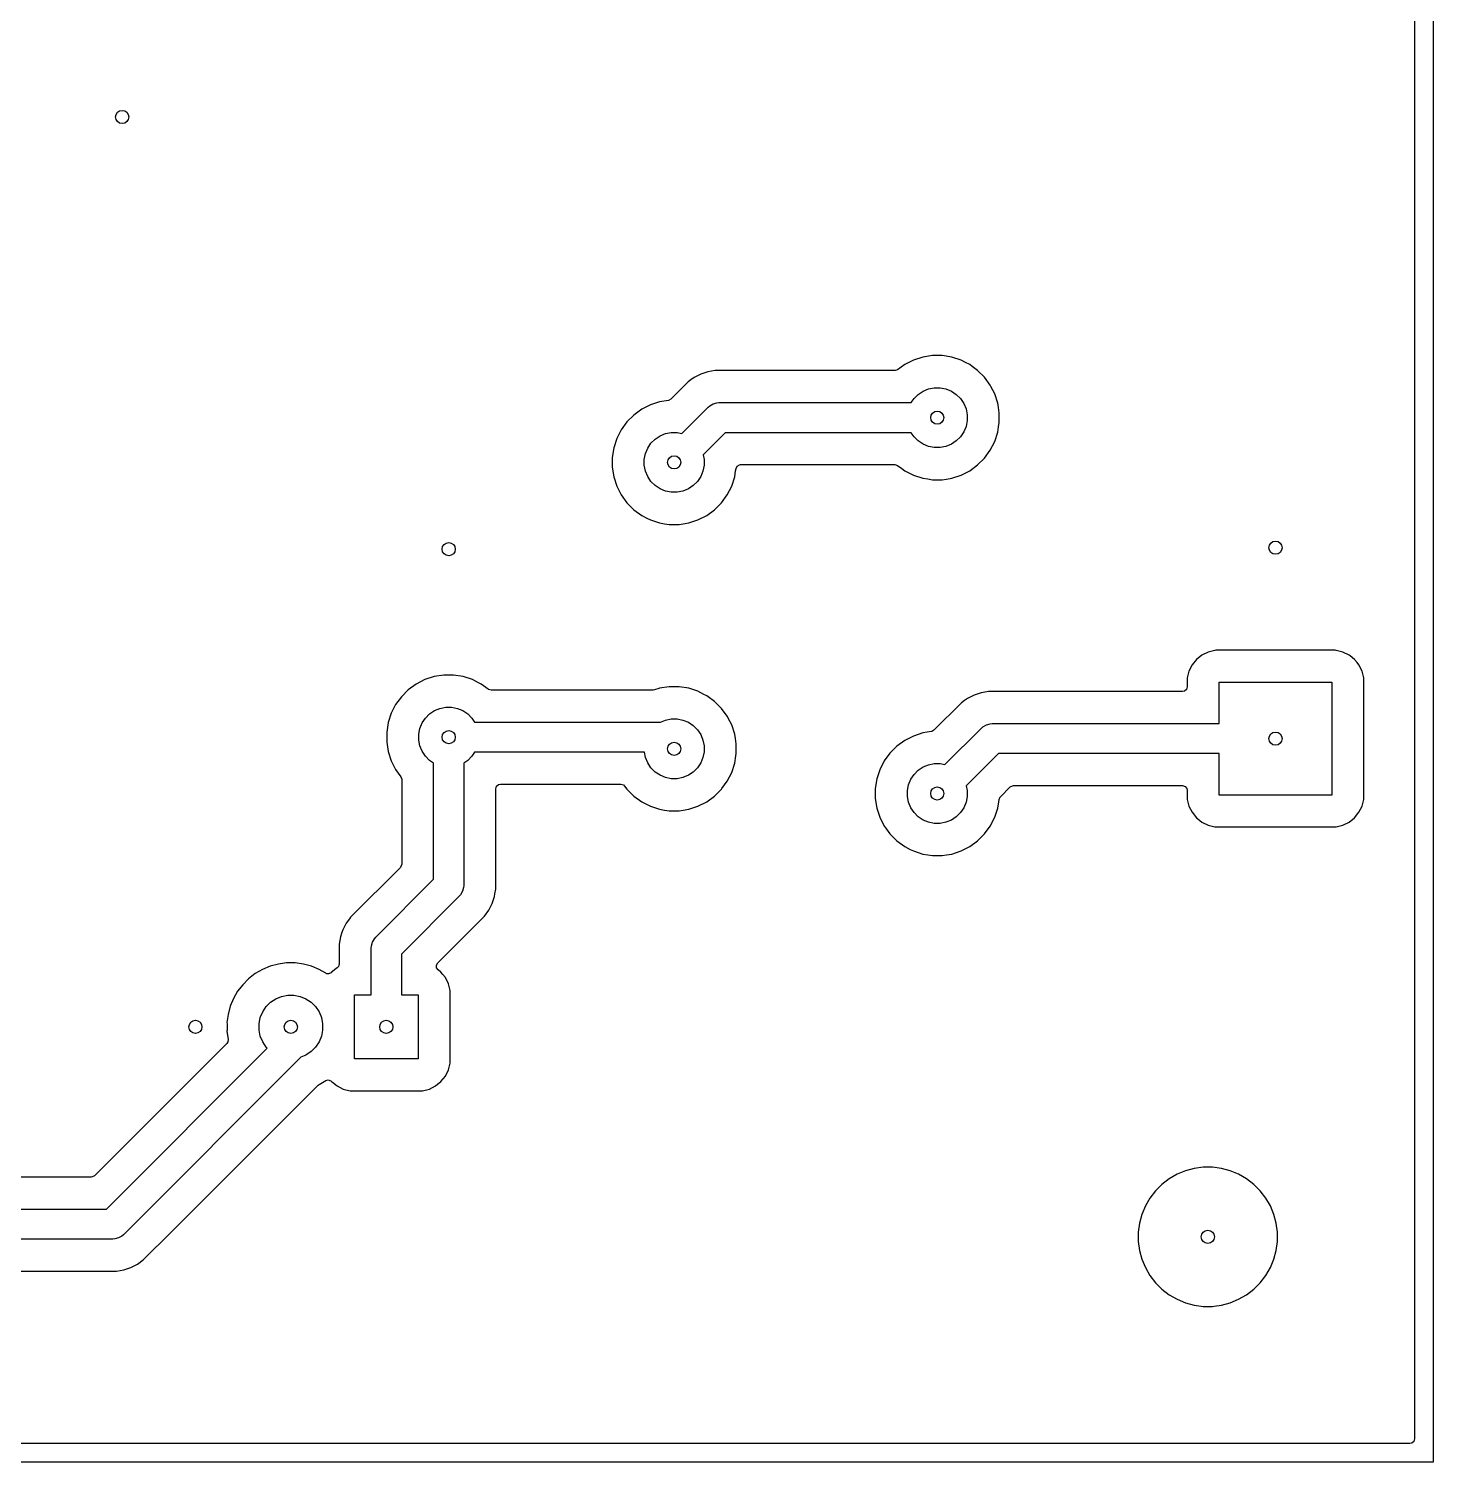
# Model space of a CAD drawing. Header units: millimetres. Extents: x 20 to 120, y -120 to -20.
# Drawn here: x 82.62 to 120, y -120 to -81.86 of the extents above; entities that cross this region are included whole.
import ezdxf

# ---------------------------------------------------------------- set-up
doc = ezdxf.new("R2010")
doc.units = ezdxf.units.MM
doc.layers.add('B.Cu', color=153, linetype='CONTINUOUS', true_color=0x4d7fc4)
doc.layers.add('Edge.Cuts', color=254, linetype='CONTINUOUS', true_color=0xd0d2cd)

msp = doc.modelspace()

# ---------------------------------------------------------------- linework, layer by layer
at = {"layer": 'B.Cu', "linetype": 'CONTINUOUS'}
for p, q in [((119.4995, -20.6245), (119.4995, -119.3755)), ((106.166423, -90.675422), (105.934945, -90.793368)), ((106.413506, -90.59514), (106.166423, -90.675422)), ((106.670098, -90.5545), (106.413506, -90.59514)), ((106.670103, -90.5545), (106.670098, -90.5545)), ((106.929897, -90.5545), (106.670103, -90.5545)), ((106.929902, -90.5545), (106.929897, -90.5545)), ((107.186493, -90.59514), (106.929902, -90.5545)), ((107.433576, -90.675422), (107.186493, -90.59514)), ((107.549672, -90.734577), (107.433576, -90.675422)), ((107.665051, -90.793366), (107.549672, -90.734577)), ((100.334594, -91.135476), (100.243741, -91.201485)), ((100.509969, -91.046117), (100.334594, -91.135476)), ((100.697173, -90.98529), (100.509969, -91.046117)), ((100.891578, -90.9545), (100.697173, -90.98529)), ((105.672877, -90.9545), (100.891578, -90.9545)), ((105.679956, -90.954298), (105.672877, -90.9545)), ((105.745762, -90.930818), (105.679956, -90.954298)), ((105.934945, -90.793368), (105.745762, -90.930818)), ((107.665053, -90.793367), (107.665051, -90.793366)), ((107.665054, -90.793368), (107.665053, -90.793367)), ((107.732367, -90.842274), (107.665054, -90.793368)), ((107.875229, -90.946069), (107.732367, -90.842274)), ((108.058931, -91.129771), (107.875229, -90.946069)), ((108.211634, -91.339949), (108.058931, -91.129771)), ((100.175351, -91.251174), (99.71276, -91.713765)), ((100.175352, -91.251174), (100.175351, -91.251174)), ((100.175354, -91.251172), (100.175352, -91.251174)), ((100.243741, -91.201485), (100.175354, -91.251172)), ((106.292485, -91.586592), (106.422883, -91.499463)), ((106.422883, -91.499463), (106.567772, -91.439448)), ((106.567772, -91.439448), (106.721586, -91.408852)), ((106.721586, -91.408852), (106.878414, -91.408852)), ((106.878414, -91.408852), (107.032228, -91.439448)), ((107.032228, -91.439448), (107.177117, -91.499463)), ((107.177117, -91.499463), (107.307515, -91.586592)), ((108.227883, -91.37184), (108.211634, -91.339949)), ((108.329577, -91.571423), (108.227883, -91.37184)), ((99.166423, -91.865422), (98.934945, -91.983368)), ((99.413506, -91.785139), (99.166423, -91.865422)), ((99.644477, -91.748557), (99.413506, -91.785139)), ((99.651437, -91.74725), (99.644477, -91.748557)), ((99.71276, -91.713765), (99.651437, -91.74725)), ((100.005235, -92.624078), (100.707157, -91.922157)), ((100.707157, -91.922157), (100.746495, -91.887659)), ((100.746495, -91.887659), (100.836926, -91.835448)), ((100.836926, -91.835448), (100.93779, -91.808422)), ((100.93779, -91.808422), (100.99, -91.805)), ((100.99, -91.805), (106.109753, -91.805)), ((106.109753, -91.805), (106.181592, -91.697485)), ((106.181592, -91.697485), (106.292485, -91.586592)), ((107.307515, -91.586592), (107.418408, -91.697485)), ((107.418408, -91.697485), (107.505537, -91.827883)), ((107.505537, -91.827883), (107.565552, -91.972772)), ((108.329577, -91.571425), (108.329577, -91.571423)), ((108.329579, -91.571428), (108.329577, -91.571425)), ((108.40986, -91.818507), (108.329579, -91.571428)), ((108.41729, -91.865421), (108.40986, -91.818507)), ((108.4505, -92.075097), (108.41729, -91.865421)), ((98.724768, -92.136071), (98.541071, -92.319768)), ((98.724774, -92.136066), (98.724768, -92.136071)), ((98.934945, -91.983368), (98.724774, -92.136066)), ((107.565552, -91.972772), (107.596148, -92.126586)), ((107.596148, -92.283414), (107.565552, -92.437228)), ((107.596148, -92.126586), (107.596148, -92.283414)), ((108.4505, -92.334902), (108.4505, -92.075097)), ((98.388368, -92.529945), (98.270422, -92.761423)), ((98.541066, -92.319774), (98.388368, -92.529945)), ((98.541071, -92.319768), (98.541066, -92.319774)), ((99.292485, -92.776592), (99.422883, -92.689463)), ((99.422883, -92.689463), (99.567772, -92.629448)), ((99.567772, -92.629448), (99.721586, -92.598852)), ((99.721586, -92.598852), (99.878414, -92.598852)), ((99.878414, -92.598852), (100.005235, -92.624078)), ((101.155686, -92.605), (100.570921, -93.189764)), ((106.109753, -92.605), (101.155686, -92.605)), ((106.181592, -92.712515), (106.109753, -92.605)), ((107.505537, -92.582117), (107.418408, -92.712515)), ((107.565552, -92.437228), (107.505537, -92.582117)), ((108.329579, -92.838572), (108.40986, -92.591493)), ((108.40986, -92.591493), (108.432539, -92.448298)), ((108.432539, -92.448298), (108.4505, -92.334902)), ((98.19014, -93.008506), (98.1495, -93.265097)), ((98.270422, -92.761423), (98.19014, -93.008506)), ((99.034448, -93.162772), (99.094463, -93.017883)), ((99.094463, -93.017883), (99.181592, -92.887485)), ((99.181592, -92.887485), (99.292485, -92.776592)), ((106.292485, -92.823408), (106.181592, -92.712515)), ((106.422883, -92.910537), (106.292485, -92.823408)), ((106.567772, -92.970552), (106.422883, -92.910537)), ((106.721586, -93.001148), (106.567772, -92.970552)), ((106.878414, -93.001148), (106.721586, -93.001148)), ((107.032228, -92.970552), (106.878414, -93.001148)), ((107.177117, -92.910537), (107.032228, -92.970552)), ((107.307515, -92.823408), (107.177117, -92.910537)), ((107.418408, -92.712515), (107.307515, -92.823408)), ((108.058931, -93.280229), (108.211634, -93.070051)), ((108.211634, -93.070051), (108.329579, -92.838572)), ((98.1495, -93.265097), (98.1495, -93.524902)), ((99.003852, -93.316586), (99.034448, -93.162772)), ((99.003852, -93.473414), (99.003852, -93.316586)), ((100.570921, -93.189764), (100.596148, -93.316586)), ((100.596148, -93.316586), (100.596148, -93.473414)), ((107.875229, -93.463931), (108.058931, -93.280229)), ((98.1495, -93.524902), (98.19014, -93.781493)), ((98.19014, -93.781493), (98.270422, -94.028576)), ((99.034448, -93.627228), (99.003852, -93.473414)), ((99.094463, -93.772117), (99.034448, -93.627228)), ((99.181592, -93.902515), (99.094463, -93.772117)), ((100.505537, -93.772117), (100.418408, -93.902515)), ((100.565552, -93.627228), (100.505537, -93.772117)), ((100.596148, -93.473414), (100.565552, -93.627228)), ((101.329579, -94.028572), (101.40986, -93.781493)), ((101.40986, -93.781493), (101.435971, -93.616631)), ((101.435971, -93.616631), (101.444925, -93.560102)), ((101.444925, -93.560102), (101.474854, -93.496967)), ((101.474854, -93.496967), (101.534166, -93.460036)), ((101.534166, -93.460036), (101.567398, -93.4555)), ((101.567398, -93.4555), (105.672877, -93.4555)), ((105.672877, -93.4555), (105.739916, -93.475185)), ((105.739916, -93.475185), (105.745762, -93.479182)), ((105.745762, -93.479182), (105.857139, -93.560102)), ((105.857139, -93.560102), (105.934949, -93.616634)), ((105.934949, -93.616634), (106.082445, -93.691787)), ((106.082445, -93.691787), (106.166423, -93.734577)), ((106.166423, -93.734577), (106.166425, -93.734577)), ((106.166425, -93.734577), (106.166428, -93.734579)), ((106.166428, -93.734579), (106.413507, -93.81486)), ((106.413507, -93.81486), (106.545706, -93.835797)), ((107.043298, -93.837539), (107.186493, -93.81486)), ((107.186493, -93.81486), (107.433572, -93.734579)), ((107.433572, -93.734579), (107.665051, -93.616634)), ((107.665051, -93.616634), (107.875229, -93.463931)), ((98.270422, -94.028576), (98.351534, -94.187764)), ((98.351534, -94.187764), (98.388366, -94.260051)), ((99.292485, -94.013408), (99.181592, -93.902515)), ((99.422883, -94.100537), (99.292485, -94.013408)), ((99.567772, -94.160552), (99.422883, -94.100537)), ((99.721586, -94.191148), (99.567772, -94.160552)), ((99.878414, -94.191148), (99.721586, -94.191148)), ((100.032228, -94.160552), (99.878414, -94.191148)), ((100.177117, -94.100537), (100.032228, -94.160552)), ((100.307515, -94.013408), (100.177117, -94.100537)), ((100.418408, -93.902515), (100.307515, -94.013408)), ((101.211634, -94.260051), (101.329579, -94.028572)), ((106.545706, -93.835797), (106.670098, -93.8555)), ((106.670098, -93.8555), (106.670103, -93.8555)), ((106.670103, -93.8555), (106.929902, -93.8555)), ((106.929902, -93.8555), (107.043298, -93.837539)), ((98.388366, -94.260051), (98.541069, -94.470229)), ((98.541069, -94.470229), (98.724771, -94.653931)), ((100.875229, -94.653931), (101.058931, -94.470229)), ((101.058931, -94.470229), (101.211634, -94.260051)), ((98.724771, -94.653931), (98.934949, -94.806634)), ((98.934949, -94.806634), (99.069173, -94.875025)), ((99.069173, -94.875025), (99.166423, -94.924577)), ((99.166423, -94.924577), (99.166425, -94.924577)), ((99.166425, -94.924577), (99.166428, -94.924579)), ((99.166428, -94.924579), (99.413507, -95.00486)), ((100.186493, -95.00486), (100.433572, -94.924579)), ((100.433572, -94.924579), (100.665051, -94.806634)), ((100.665051, -94.806634), (100.875229, -94.653931)), ((99.413507, -95.00486), (99.545706, -95.025797)), ((99.545706, -95.025797), (99.670098, -95.0455)), ((99.670098, -95.0455), (99.670103, -95.0455)), ((99.670103, -95.0455), (99.929902, -95.0455)), ((99.929902, -95.0455), (100.043298, -95.027539)), ((100.043298, -95.027539), (100.186493, -95.00486)), ((114.1845, -98.397317), (114.004978, -98.441963)), ((114.214177, -98.395304), (114.1845, -98.397317)), ((114.226046, -98.3945), (114.214177, -98.395304)), ((117.373954, -98.3945), (114.226046, -98.3945)), ((117.384339, -98.395204), (117.373954, -98.3945)), ((117.415501, -98.397317), (117.384339, -98.395204)), ((117.595021, -98.441963), (117.415497, -98.397317)), ((117.415497, -98.397317), (117.415501, -98.397317)), ((113.579156, -98.784249), (113.496964, -98.949976)), ((113.695059, -98.640059), (113.579156, -98.784249)), ((113.839249, -98.524156), (113.695059, -98.640059)), ((114.004976, -98.441964), (113.839249, -98.524156)), ((114.004978, -98.441963), (114.004976, -98.441964)), ((117.595023, -98.441964), (117.595021, -98.441963)), ((117.76075, -98.524156), (117.595023, -98.441964)), ((117.760751, -98.524157), (117.76075, -98.524156)), ((117.760753, -98.524158), (117.760751, -98.524157)), ((117.786506, -98.544859), (117.760753, -98.524158)), ((117.90494, -98.640059), (117.786506, -98.544859)), ((117.970945, -98.722173), (117.90494, -98.640059)), ((118.020842, -98.784247), (117.970945, -98.722173)), ((118.103037, -98.949979), (118.020842, -98.784247)), ((93.166423, -99.175422), (92.934945, -99.293368)), ((93.413506, -99.09514), (93.166423, -99.175422)), ((93.670098, -99.0545), (93.413506, -99.09514)), ((93.670103, -99.0545), (93.670098, -99.0545)), ((93.929897, -99.0545), (93.670103, -99.0545)), ((93.929902, -99.0545), (93.929897, -99.0545)), ((94.186493, -99.09514), (93.929902, -99.0545)), ((94.433576, -99.175422), (94.186493, -99.09514)), ((94.592764, -99.256534), (94.433576, -99.175422)), ((113.452317, -99.1295), (113.4495, -99.171048)), ((113.4495, -99.171048), (113.4495, -99.3705)), ((113.496963, -98.949978), (113.452317, -99.1295)), ((113.496964, -98.949976), (113.496963, -98.949978)), ((118.147683, -99.129505), (118.103037, -98.949979)), ((118.1505, -99.171046), (118.147683, -99.129505)), ((118.1505, -102.318954), (118.1505, -99.171046)), ((92.724768, -99.446071), (92.541071, -99.629768)), ((92.724774, -99.446066), (92.724768, -99.446071)), ((92.934945, -99.293368), (92.724774, -99.446066)), ((94.665051, -99.293366), (94.592764, -99.256534)), ((94.665053, -99.293367), (94.665051, -99.293366)), ((94.665054, -99.293368), (94.665053, -99.293367)), ((94.854238, -99.430818), (94.665054, -99.293368)), ((94.860084, -99.434815), (94.854238, -99.430818)), ((94.927123, -99.4545), (94.860084, -99.434815)), ((99.241953, -99.4545), (94.927123, -99.4545)), ((99.28027, -99.448431), (99.241953, -99.4545)), ((99.387688, -99.413529), (99.28027, -99.448431)), ((99.413506, -99.40514), (99.387688, -99.413529)), ((99.670098, -99.3645), (99.413506, -99.40514)), ((99.670103, -99.3645), (99.670098, -99.3645)), ((99.929897, -99.3645), (99.670103, -99.3645)), ((99.929902, -99.3645), (99.929897, -99.3645)), ((100.186493, -99.40514), (99.929902, -99.3645)), ((100.433576, -99.485422), (100.186493, -99.40514)), ((100.592764, -99.566534), (100.433576, -99.485422)), ((107.967173, -99.52529), (107.779969, -99.586117)), ((107.967174, -99.52529), (107.967173, -99.52529)), ((108.022179, -99.516579), (107.967174, -99.52529)), ((108.02218, -99.516579), (108.022179, -99.516579)), ((108.161578, -99.4945), (108.02218, -99.516579)), ((113.3255, -99.4945), (108.161578, -99.4945)), ((113.377011, -99.483294), (113.3255, -99.4945)), ((113.429815, -99.437539), (113.377011, -99.483294)), ((113.4495, -99.3705), (113.429815, -99.437539)), ((114.3, -100.345), (114.3, -99.245)), ((114.3, -99.245), (117.3, -99.245)), ((117.3, -99.245), (117.3, -102.245)), ((92.388368, -99.839945), (92.270422, -100.071423)), ((92.541066, -99.629774), (92.388368, -99.839945)), ((92.541071, -99.629768), (92.541066, -99.629774)), ((93.567772, -99.939448), (93.721586, -99.908852)), ((93.721586, -99.908852), (93.878414, -99.908852)), ((93.878414, -99.908852), (94.032228, -99.939448)), ((100.665051, -99.603366), (100.592764, -99.566534)), ((100.665053, -99.603367), (100.665051, -99.603366)), ((100.665054, -99.603368), (100.665053, -99.603367)), ((100.701399, -99.629774), (100.665054, -99.603368)), ((100.875229, -99.756069), (100.701399, -99.629774)), ((101.058931, -99.939771), (100.875229, -99.756069)), ((107.445351, -99.791174), (106.71276, -100.523765)), ((107.445352, -99.791174), (107.445351, -99.791174)), ((107.445354, -99.791172), (107.445352, -99.791174)), ((107.52325, -99.734577), (107.445354, -99.791172)), ((107.604594, -99.675476), (107.52325, -99.734577)), ((107.779969, -99.586117), (107.604594, -99.675476)), ((92.19014, -100.318506), (92.1495, -100.575097)), ((92.270422, -100.071423), (92.19014, -100.318506)), ((93.094463, -100.327883), (93.181592, -100.197485)), ((93.181592, -100.197485), (93.292485, -100.086592)), ((93.292485, -100.086592), (93.422883, -99.999463)), ((93.422883, -99.999463), (93.567772, -99.939448)), ((94.032228, -99.939448), (94.177117, -99.999463)), ((94.177117, -99.999463), (94.307515, -100.086592)), ((94.307515, -100.086592), (94.418408, -100.197485)), ((94.418408, -100.197485), (94.490247, -100.305)), ((94.490247, -100.305), (99.433658, -100.305)), ((99.433658, -100.305), (99.567772, -100.249448)), ((99.567772, -100.249448), (99.721586, -100.218852)), ((99.721586, -100.218852), (99.878414, -100.218852)), ((99.878414, -100.218852), (100.032228, -100.249448)), ((100.032228, -100.249448), (100.177117, -100.309463)), ((100.177117, -100.309463), (100.307515, -100.396592)), ((101.211634, -100.149949), (101.058931, -99.939771)), ((101.286787, -100.297445), (101.211634, -100.149949)), ((101.329577, -100.381423), (101.286787, -100.297445)), ((92.1495, -100.575097), (92.1495, -100.834902)), ((93.003852, -100.626586), (93.034448, -100.472772)), ((93.003852, -100.783414), (93.003852, -100.626586)), ((93.034448, -100.472772), (93.094463, -100.327883)), ((100.307515, -100.396592), (100.418408, -100.507485)), ((100.418408, -100.507485), (100.505537, -100.637883)), ((100.505537, -100.637883), (100.565552, -100.782772)), ((101.329577, -100.381425), (101.329577, -100.381423)), ((101.329579, -100.381428), (101.329577, -100.381425)), ((101.40986, -100.628507), (101.329579, -100.381428)), ((101.427648, -100.740818), (101.40986, -100.628507)), ((106.166423, -100.675422), (105.934945, -100.793368)), ((106.413506, -100.595139), (106.166423, -100.675422)), ((106.644477, -100.558557), (106.413506, -100.595139)), ((106.651437, -100.55725), (106.644477, -100.558557)), ((106.71276, -100.523765), (106.651437, -100.55725)), ((107.005235, -101.434078), (107.977157, -100.462157)), ((107.977157, -100.462157), (108.016495, -100.427659)), ((108.016495, -100.427659), (108.106926, -100.375448)), ((108.106926, -100.375448), (108.20779, -100.348422)), ((108.20779, -100.348422), (108.26, -100.345)), ((108.26, -100.345), (114.3, -100.345)), ((92.1495, -100.834902), (92.19014, -101.091493)), ((93.034448, -100.937228), (93.003852, -100.783414)), ((93.094463, -101.082117), (93.034448, -100.937228)), ((93.181592, -101.212515), (93.094463, -101.082117)), ((100.565552, -100.782772), (100.596148, -100.936586)), ((100.596148, -100.936586), (100.596148, -101.093414)), ((101.4505, -100.885097), (101.427648, -100.740818)), ((101.4505, -101.144902), (101.4505, -100.885097)), ((105.724768, -100.946071), (105.541071, -101.129768)), ((105.724774, -100.946066), (105.724768, -100.946071)), ((105.934945, -100.793368), (105.724774, -100.946066)), ((92.19014, -101.091493), (92.270422, -101.338576)), ((92.270422, -101.338576), (92.370491, -101.53497)), ((93.292485, -101.323408), (93.181592, -101.212515)), ((93.4, -101.395247), (93.292485, -101.323408)), ((93.4, -104.487614), (93.4, -101.395247)), ((94.307515, -101.323408), (94.2, -101.395247)), ((94.2, -101.395247), (94.2, -104.6533)), ((94.418408, -101.212515), (94.307515, -101.323408)), ((94.490247, -101.105), (94.418408, -101.212515)), ((99.006157, -101.105), (94.490247, -101.105)), ((99.034448, -101.247228), (99.006157, -101.105)), ((99.094463, -101.392117), (99.034448, -101.247228)), ((99.181592, -101.522515), (99.094463, -101.392117)), ((100.505537, -101.392117), (100.418408, -101.522515)), ((100.565552, -101.247228), (100.505537, -101.392117)), ((100.596148, -101.093414), (100.565552, -101.247228)), ((101.329579, -101.648572), (101.40986, -101.401493)), ((101.40986, -101.401493), (101.441717, -101.200352)), ((101.441717, -101.200352), (101.4505, -101.144902)), ((105.388368, -101.339945), (105.270422, -101.571423)), ((105.541066, -101.129774), (105.388368, -101.339945)), ((105.541071, -101.129768), (105.541066, -101.129774)), ((106.422883, -101.499463), (106.567772, -101.439448)), ((106.567772, -101.439448), (106.721586, -101.408852)), ((106.721586, -101.408852), (106.878414, -101.408852)), ((106.878414, -101.408852), (107.005235, -101.434078)), ((108.425686, -101.145), (107.570921, -101.999764)), ((114.3, -101.145), (108.425686, -101.145)), ((114.3, -102.245), (114.3, -101.145)), ((92.370491, -101.53497), (92.388366, -101.570051)), ((92.388366, -101.570051), (92.525819, -101.759239)), ((92.525819, -101.759239), (92.549298, -101.825043)), ((92.549298, -101.825043), (92.5495, -101.832122)), ((92.5495, -101.832122), (92.5495, -104.083964)), ((99.292485, -101.633408), (99.181592, -101.522515)), ((99.422883, -101.720537), (99.292485, -101.633408)), ((99.567772, -101.780552), (99.422883, -101.720537)), ((99.721586, -101.811148), (99.567772, -101.780552)), ((99.878414, -101.811148), (99.721586, -101.811148)), ((100.032228, -101.780552), (99.878414, -101.811148)), ((100.177117, -101.720537), (100.032228, -101.780552)), ((100.307515, -101.633408), (100.177117, -101.720537)), ((100.418408, -101.522515), (100.307515, -101.633408)), ((101.211634, -101.880051), (101.329579, -101.648572)), ((105.19014, -101.818506), (105.1495, -102.075097)), ((105.270422, -101.571423), (105.19014, -101.818506)), ((106.034448, -101.972772), (106.094463, -101.827883)), ((106.094463, -101.827883), (106.181592, -101.697485)), ((106.181592, -101.697485), (106.292485, -101.586592)), ((106.292485, -101.586592), (106.422883, -101.499463)), ((95.0505, -102.0795), (95.070185, -102.012461)), ((95.0505, -104.751722), (95.0505, -102.0795)), ((95.070185, -102.012461), (95.122989, -101.966706)), ((95.122989, -101.966706), (95.1745, -101.9555)), ((95.1745, -101.9555), (98.380002, -101.9555)), ((98.380002, -101.9555), (98.447041, -101.975185)), ((98.447041, -101.975185), (98.480318, -102.006612)), ((98.480318, -102.006612), (98.541069, -102.090229)), ((98.541069, -102.090229), (98.724771, -102.273931)), ((100.875229, -102.273931), (101.058931, -102.090229)), ((101.058931, -102.090229), (101.069925, -102.075097)), ((101.069925, -102.075097), (101.211634, -101.880051)), ((105.1495, -102.075097), (105.1495, -102.334902)), ((106.003852, -102.126586), (106.034448, -101.972772)), ((106.003852, -102.283414), (106.003852, -102.126586)), ((107.570921, -101.999764), (107.596148, -102.126586)), ((107.596148, -102.126586), (107.596148, -102.283414)), ((108.481216, -102.292257), (108.741655, -102.031819)), ((108.741655, -102.031819), (108.802978, -101.998334)), ((108.802978, -101.998334), (108.829336, -101.9955)), ((108.829336, -101.9955), (113.3255, -101.9955)), ((113.3255, -101.9955), (113.392539, -102.015185)), ((113.392539, -102.015185), (113.438294, -102.067989)), ((113.438294, -102.067989), (113.4495, -102.1195)), ((113.4495, -102.1195), (113.4495, -102.318951)), ((98.724771, -102.273931), (98.934949, -102.426634)), ((98.934949, -102.426634), (99.082445, -102.501787)), ((99.082445, -102.501787), (99.166423, -102.544577)), ((99.166423, -102.544577), (99.166425, -102.544577)), ((99.166425, -102.544577), (99.166428, -102.544579)), ((99.166428, -102.544579), (99.413507, -102.62486)), ((100.186493, -102.62486), (100.433572, -102.544579)), ((100.433572, -102.544579), (100.665051, -102.426634)), ((100.665051, -102.426634), (100.875229, -102.273931)), ((105.1495, -102.334902), (105.19014, -102.591493)), ((105.19014, -102.591493), (105.270422, -102.838576)), ((106.034448, -102.437228), (106.003852, -102.283414)), ((106.094463, -102.582117), (106.034448, -102.437228)), ((106.181592, -102.712515), (106.094463, -102.582117)), ((107.505537, -102.582117), (107.418408, -102.712515)), ((107.565552, -102.437228), (107.505537, -102.582117)), ((107.596148, -102.283414), (107.565552, -102.437228)), ((108.329579, -102.838572), (108.40986, -102.591493)), ((108.40986, -102.591493), (108.435971, -102.426631)), ((108.435971, -102.426631), (108.446442, -102.360522)), ((108.446442, -102.360522), (108.476371, -102.297388)), ((108.476371, -102.297388), (108.481216, -102.292257)), ((113.4495, -102.318951), (113.452317, -102.360499)), ((113.452317, -102.360499), (113.496963, -102.540021)), ((113.496963, -102.540021), (113.496964, -102.540023)), ((113.496964, -102.540023), (113.579156, -102.70575)), ((117.3, -102.245), (114.3, -102.245)), ((118.020842, -102.705753), (118.103037, -102.540021)), ((118.103037, -102.540021), (118.147683, -102.360495)), ((118.147683, -102.360495), (118.1505, -102.318954)), ((99.413507, -102.62486), (99.545706, -102.645797)), ((99.545706, -102.645797), (99.670098, -102.6655)), ((99.670098, -102.6655), (99.670103, -102.6655)), ((99.670103, -102.6655), (99.929902, -102.6655)), ((99.929902, -102.6655), (100.043298, -102.647539)), ((100.043298, -102.647539), (100.186493, -102.62486)), ((105.270422, -102.838576), (105.335269, -102.965843)), ((105.335269, -102.965843), (105.377149, -103.048037)), ((106.292485, -102.823408), (106.181592, -102.712515)), ((106.422883, -102.910537), (106.292485, -102.823408)), ((106.567772, -102.970552), (106.422883, -102.910537)), ((106.721586, -103.001148), (106.567772, -102.970552)), ((107.032228, -102.970552), (106.878414, -103.001148)), ((107.177117, -102.910537), (107.032228, -102.970552)), ((107.307515, -102.823408), (107.177117, -102.910537)), ((107.418408, -102.712515), (107.307515, -102.823408)), ((108.211634, -103.070051), (108.329579, -102.838572)), ((113.579156, -102.70575), (113.695059, -102.84994)), ((113.695059, -102.84994), (113.732519, -102.880051)), ((113.732519, -102.880051), (113.839247, -102.965842)), ((113.839247, -102.965842), (114.004979, -103.048037)), ((117.595021, -103.048037), (117.760753, -102.965842)), ((117.760753, -102.965842), (117.90494, -102.84994)), ((117.90494, -102.84994), (118.020842, -102.705753)), ((105.377149, -103.048037), (105.388368, -103.070054)), ((105.388368, -103.070054), (105.404808, -103.092682)), ((105.404808, -103.092682), (105.541069, -103.280229)), ((105.541069, -103.280229), (105.724771, -103.463931)), ((106.878414, -103.001148), (106.721586, -103.001148)), ((107.875229, -103.463931), (108.058931, -103.280229)), ((108.058931, -103.280229), (108.211634, -103.070051)), ((114.004979, -103.048037), (114.184501, -103.092682)), ((114.184501, -103.092682), (114.184502, -103.092682)), ((114.184502, -103.092682), (114.184505, -103.092683)), ((114.184505, -103.092683), (114.226046, -103.0955)), ((114.226046, -103.0955), (114.226048, -103.0955)), ((114.226048, -103.0955), (117.373952, -103.0955)), ((117.373952, -103.0955), (117.373954, -103.0955)), ((117.373954, -103.0955), (117.415495, -103.092683)), ((117.415495, -103.092683), (117.595021, -103.048037)), ((105.724771, -103.463931), (105.934949, -103.616634)), ((105.934949, -103.616634), (106.082445, -103.691787)), ((106.082445, -103.691787), (106.166423, -103.734577)), ((106.166423, -103.734577), (106.166425, -103.734577)), ((106.166425, -103.734577), (106.166428, -103.734579)), ((106.166428, -103.734579), (106.413507, -103.81486)), ((107.186493, -103.81486), (107.433572, -103.734579)), ((107.433572, -103.734579), (107.665051, -103.616634)), ((107.665051, -103.616634), (107.875229, -103.463931)), ((92.5495, -104.083964), (92.529815, -104.151003)), ((106.413507, -103.81486), (106.545706, -103.835797)), ((106.545706, -103.835797), (106.670098, -103.8555)), ((106.670098, -103.8555), (106.670103, -103.8555)), ((106.670103, -103.8555), (106.929902, -103.8555)), ((106.929902, -103.8555), (107.043298, -103.837539)), ((107.043298, -103.837539), (107.186493, -103.81486)), ((92.513181, -104.171645), (91.186174, -105.498651)), ((91.857157, -106.030457), (93.4, -104.487614)), ((92.529815, -104.151003), (92.513181, -104.171645)), ((94.117341, -104.896805), (94.082843, -104.936142)), ((94.169552, -104.806373), (94.117341, -104.896805)), ((94.196578, -104.70551), (94.169552, -104.806373)), ((94.2, -104.6533), (94.196578, -104.70551)), ((95.019727, -104.946011), (95.03168, -104.870542)), ((95.03168, -104.870542), (95.0505, -104.751722)), ((94.082843, -104.936142), (92.54, -106.478985)), ((94.869524, -105.308705), (94.958884, -105.133325)), ((94.958884, -105.133325), (95.019709, -104.946126)), ((95.019709, -104.946126), (95.019718, -104.946069)), ((95.019718, -104.946069), (95.019722, -104.946048)), ((95.019722, -104.946048), (95.019727, -104.946048)), ((95.019728, -104.946046), (95.019727, -104.946011)), ((95.019727, -104.946048), (95.019728, -104.946046)), ((91.070476, -105.657894), (90.981115, -105.833273)), ((91.157346, -105.53833), (91.070476, -105.657894)), ((91.186172, -105.498654), (91.157346, -105.53833)), ((91.186174, -105.498652), (91.186172, -105.498654)), ((91.186174, -105.498651), (91.186174, -105.498652)), ((93.507938, -106.713834), (94.753829, -105.467945)), ((94.753829, -105.467945), (94.869524, -105.308705)), ((90.92029, -106.020477), (90.8895, -106.214877)), ((90.958201, -105.9038), (90.92029, -106.020476)), ((90.92029, -106.020476), (90.92029, -106.020477)), ((90.981113, -105.833279), (90.958201, -105.903799)), ((90.958201, -105.903799), (90.958201, -105.9038)), ((90.981115, -105.833273), (90.981113, -105.833279)), ((91.822659, -106.069795), (91.857157, -106.030457)), ((90.8895, -106.214877), (90.8895, -106.737737)), ((91.74, -106.3133), (91.743422, -106.26109)), ((91.74, -107.565), (91.74, -106.3133)), ((91.743422, -106.26109), (91.770448, -106.160227)), ((91.770448, -106.160226), (91.822659, -106.069795)), ((91.770448, -106.160227), (91.770448, -106.160226)), ((89.052209, -106.801293), (88.846277, -106.886593)), ((89.052219, -106.80129), (89.052209, -106.801293)), ((89.267537, -106.743596), (89.052219, -106.80129)), ((89.26754, -106.743595), (89.267537, -106.743596)), ((89.267547, -106.743594), (89.26754, -106.743595)), ((89.488533, -106.714501), (89.267547, -106.743594)), ((89.488537, -106.7145), (89.488533, -106.714501)), ((89.488543, -106.7145), (89.488537, -106.7145)), ((89.711457, -106.7145), (89.488543, -106.7145)), ((89.711463, -106.7145), (89.711457, -106.7145)), ((89.711466, -106.714501), (89.711463, -106.7145)), ((89.932452, -106.743594), (89.711466, -106.714501)), ((89.932457, -106.743595), (89.932452, -106.743594)), ((89.932463, -106.743596), (89.932457, -106.743595)), ((90.147781, -106.80129), (89.932463, -106.743596)), ((90.147783, -106.801291), (90.147781, -106.80129)), ((90.14779, -106.801293), (90.147783, -106.801291)), ((90.353722, -106.886593), (90.14779, -106.801293)), ((90.87912, -106.773084), (90.869815, -106.804776)), ((90.889437, -106.741695), (90.87912, -106.773084)), ((90.8895, -106.737737), (90.888921, -106.739706)), ((90.888921, -106.739706), (90.889437, -106.741695)), ((92.54, -106.478985), (92.54, -107.565)), ((93.475435, -106.770995), (93.507938, -106.713834)), ((93.478015, -106.840817), (93.475435, -106.770995)), ((88.47637, -107.133757), (88.318757, -107.29137)), ((88.476377, -107.133751), (88.47637, -107.133757)), ((88.653217, -106.998058), (88.476377, -107.133751)), ((88.653226, -106.998052), (88.653217, -106.998058)), ((88.846273, -106.886595), (88.653226, -106.998052)), ((88.846277, -106.886593), (88.846273, -106.886595)), ((90.353733, -106.886598), (90.353722, -106.886593)), ((90.528313, -106.987393), (90.353733, -106.886598)), ((90.533501, -106.989503), (90.528313, -106.987393)), ((90.535228, -106.991099), (90.533501, -106.989503)), ((90.539107, -106.991783), (90.535228, -106.991099)), ((90.559749, -107.00018), (90.539107, -106.991783)), ((90.58205, -106.999364), (90.559749, -107.00018)), ((90.604033, -107.003245), (90.58205, -106.999364)), ((90.616292, -106.998112), (90.604033, -107.003245)), ((90.629572, -106.997627), (90.616292, -106.998112)), ((90.647894, -106.984882), (90.629572, -106.997627)), ((90.668483, -106.976263), (90.647894, -106.984882)), ((90.678714, -106.967953), (90.668483, -106.976263)), ((90.68506, -106.96006), (90.678714, -106.967953)), ((90.829247, -106.844158), (90.68506, -106.96006)), ((90.834146, -106.841728), (90.829247, -106.844158)), ((90.84367, -106.833994), (90.834146, -106.841728)), ((90.862035, -106.813469), (90.84367, -106.833994)), ((90.867622, -106.808072), (90.862035, -106.813469)), ((90.868061, -106.806736), (90.867622, -106.808072)), ((90.869815, -106.804776), (90.868061, -106.806736)), ((93.517934, -106.89816), (93.478015, -106.840817)), ((93.594938, -106.960057), (93.517934, -106.89816)), ((93.641735, -107.018275), (93.594938, -106.960057)), ((93.710842, -107.104247), (93.641735, -107.018275)), ((93.793037, -107.269979), (93.710842, -107.104247)), ((88.183052, -107.468226), (88.071595, -107.661273)), ((88.183058, -107.468217), (88.183052, -107.468226)), ((88.318751, -107.291377), (88.183058, -107.468217)), ((88.318757, -107.29137), (88.318751, -107.291377)), ((91.29, -109.265), (91.29, -107.565)), ((91.29, -107.565), (91.74, -107.565)), ((92.54, -107.565), (92.99, -107.565)), ((92.99, -107.565), (92.99, -109.265)), ((93.837683, -107.449505), (93.793037, -107.269979)), ((93.8405, -107.491046), (93.837683, -107.449505)), ((93.8405, -109.338954), (93.8405, -107.491046)), ((87.98629, -107.867219), (87.928597, -108.082534)), ((87.986293, -107.867209), (87.98629, -107.867219)), ((88.071593, -107.661277), (87.986293, -107.867209)), ((88.071595, -107.661273), (88.071593, -107.661277)), ((88.850367, -108.014313), (88.942941, -107.875766)), ((88.942941, -107.875766), (89.060766, -107.757941)), ((89.060766, -107.757941), (89.199313, -107.665367)), ((89.199313, -107.665367), (89.353258, -107.601601)), ((89.353258, -107.601601), (89.516685, -107.569093)), ((89.516685, -107.569093), (89.683315, -107.569093)), ((89.683315, -107.569093), (89.846742, -107.601601)), ((89.846742, -107.601601), (90.000687, -107.665367)), ((90.000687, -107.665367), (90.139234, -107.757941)), ((90.139234, -107.757941), (90.257059, -107.875766)), ((90.257059, -107.875766), (90.349633, -108.014313)), ((87.928594, -108.082547), (87.899822, -108.301094)), ((87.899822, -108.301094), (87.905907, -108.331685)), ((87.928597, -108.082534), (87.928594, -108.082547)), ((88.754093, -108.331685), (88.786601, -108.168258)), ((88.786601, -108.168258), (88.850367, -108.014313)), ((90.349633, -108.014313), (90.413399, -108.168258)), ((90.413399, -108.168258), (90.445907, -108.331685)), ((87.905907, -108.498315), (87.899822, -108.528905)), ((87.899822, -108.528905), (87.929126, -108.751488)), ((87.905907, -108.331685), (87.905907, -108.498315)), ((88.754093, -108.498315), (88.754093, -108.331685)), ((88.786601, -108.661742), (88.754093, -108.498315)), ((88.850367, -108.815687), (88.786601, -108.661742)), ((90.413399, -108.661742), (90.349633, -108.815687)), ((90.445907, -108.498315), (90.413399, -108.661742)), ((90.445907, -108.331685), (90.445907, -108.498315)), ((87.894465, -108.858359), (84.378345, -112.374481)), ((84.694314, -113.2613), (88.97216, -108.983453)), ((87.922163, -108.816105), (87.894465, -108.858359)), ((87.927946, -108.751643), (87.922163, -108.816105)), ((87.929126, -108.751488), (87.927946, -108.751643)), ((88.942941, -108.954234), (88.850367, -108.815687)), ((88.97216, -108.983453), (88.942941, -108.954234)), ((90.139234, -109.072059), (90.000687, -109.164633)), ((90.257059, -108.954234), (90.139234, -109.072059)), ((90.349633, -108.815687), (90.257059, -108.954234)), ((89.866962, -109.220023), (85.142843, -113.944143)), ((90.000687, -109.164633), (89.866962, -109.220023)), ((92.99, -109.265), (91.29, -109.265)), ((93.793037, -109.560021), (93.837683, -109.380495)), ((93.837683, -109.380495), (93.8405, -109.338954)), ((90.353726, -109.943405), (90.528316, -109.842604)), ((90.528316, -109.842604), (90.596214, -109.826132)), ((90.596214, -109.826132), (90.662241, -109.848984)), ((90.662241, -109.848984), (90.679878, -109.865622)), ((93.59494, -109.86994), (93.710842, -109.725753)), ((93.710842, -109.725753), (93.793037, -109.560021)), ((86.411063, -113.878711), (90.324776, -109.964996)), ((90.324776, -109.964996), (90.350453, -109.945294)), ((90.350453, -109.945294), (90.353721, -109.943406)), ((90.353721, -109.943406), (90.353726, -109.943405)), ((90.679878, -109.865622), (90.680311, -109.86519)), ((90.680311, -109.86519), (90.685062, -109.869942)), ((90.685062, -109.869942), (90.70533, -109.886234)), ((90.70533, -109.886234), (90.829247, -109.985842)), ((90.829247, -109.985842), (90.994979, -110.068037)), ((90.994979, -110.068037), (91.174501, -110.112682)), ((91.174501, -110.112682), (91.174502, -110.112682)), ((91.174502, -110.112682), (91.174505, -110.112683)), ((91.174505, -110.112683), (91.216046, -110.1155)), ((91.216046, -110.1155), (91.216048, -110.1155)), ((91.216048, -110.1155), (93.063952, -110.1155)), ((93.063952, -110.1155), (93.063954, -110.1155)), ((93.063954, -110.1155), (93.105495, -110.112683)), ((93.105495, -110.112683), (93.285021, -110.068037)), ((93.285021, -110.068037), (93.450753, -109.985842)), ((93.450753, -109.985842), (93.59494, -109.86994)), ((84.290664, -112.4108), (75.282036, -112.4108)), ((84.317022, -112.407966), (84.290664, -112.4108)), ((84.378345, -112.374481), (84.317022, -112.407966)), ((112.969706, -112.458067), (112.777263, -112.605733)), ((113.179785, -112.336777), (112.969706, -112.458067)), ((113.179794, -112.336773), (113.179785, -112.336777)), ((113.403895, -112.243947), (113.179794, -112.336773)), ((113.638214, -112.181161), (113.403895, -112.243947)), ((113.878711, -112.1495), (113.638214, -112.181161)), ((113.878712, -112.1495), (113.878711, -112.1495)), ((114.121288, -112.1495), (113.878712, -112.1495)), ((114.121289, -112.1495), (114.121288, -112.1495)), ((114.361785, -112.181161), (114.121289, -112.1495)), ((114.596104, -112.243947), (114.361785, -112.181161)), ((114.820205, -112.336773), (114.596104, -112.243947)), ((114.820212, -112.336776), (114.820205, -112.336773)), ((115.030289, -112.458064), (114.820212, -112.336776)), ((115.030292, -112.458066), (115.030289, -112.458064)), ((115.030293, -112.458067), (115.030292, -112.458066)), ((115.222736, -112.605733), (115.030293, -112.458067)), ((112.605733, -112.777263), (112.458067, -112.969706)), ((112.605739, -112.777256), (112.605733, -112.777263)), ((112.777256, -112.605739), (112.605739, -112.777256)), ((112.777263, -112.605733), (112.777256, -112.605739)), ((115.222743, -112.605739), (115.222736, -112.605733)), ((115.39426, -112.777256), (115.222743, -112.605739)), ((115.394265, -112.777262), (115.39426, -112.777256)), ((115.541936, -112.969711), (115.394265, -112.777262)), ((52.468585, -113.2613), (84.694314, -113.2613)), ((112.336773, -113.179794), (112.243947, -113.403895)), ((112.336777, -113.179785), (112.336773, -113.179794)), ((112.458067, -112.969706), (112.336777, -113.179785)), ((115.663224, -113.179788), (115.541936, -112.969711)), ((115.756054, -113.4039), (115.663224, -113.179788)), ((112.181161, -113.638214), (112.1495, -113.878711)), ((112.243947, -113.403895), (112.181161, -113.638214)), ((115.818838, -113.638211), (115.756054, -113.4039)), ((115.8505, -113.878712), (115.818838, -113.638211)), ((85.013074, -114.030852), (84.91221, -114.057878)), ((85.103505, -113.978641), (85.013074, -114.030852)), ((85.142843, -113.944143), (85.103505, -113.978641)), ((85.674646, -114.615128), (86.411063, -113.878711)), ((112.1495, -113.878711), (112.1495, -114.121288)), ((115.8505, -114.121288), (115.8505, -113.878712)), ((84.86, -114.0613), (52.3029, -114.0613)), ((84.91221, -114.057878), (84.86, -114.0613)), ((112.1495, -114.121288), (112.181161, -114.361785)), ((112.181161, -114.361785), (112.243947, -114.596104)), ((115.756054, -114.5961), (115.818838, -114.361789)), ((115.818838, -114.361789), (115.8505, -114.121288)), ((85.340026, -114.820184), (85.515405, -114.730824)), ((85.515405, -114.730824), (85.674646, -114.615128)), ((112.243947, -114.596104), (112.336764, -114.820184)), ((115.663224, -114.820212), (115.756054, -114.5961)), ((52.204483, -114.9118), (84.958422, -114.9118)), ((84.958422, -114.9118), (85.152826, -114.881009)), ((85.152826, -114.881009), (85.340026, -114.820184)), ((112.336764, -114.820184), (112.336776, -114.820212)), ((112.336776, -114.820212), (112.458064, -115.030289)), ((112.458064, -115.030289), (112.458066, -115.030292)), ((112.458066, -115.030292), (112.458067, -115.030293)), ((112.458067, -115.030293), (112.605733, -115.222736)), ((115.394265, -115.222738), (115.541936, -115.030289)), ((115.541936, -115.030289), (115.663224, -114.820212)), ((112.605733, -115.222736), (112.605739, -115.222743)), ((112.605739, -115.222743), (112.777256, -115.39426)), ((112.777256, -115.39426), (112.777262, -115.394265)), ((112.777262, -115.394265), (112.969711, -115.541936)), ((112.969711, -115.541936), (113.179788, -115.663224)), ((114.820212, -115.663224), (115.030289, -115.541936)), ((115.030289, -115.541936), (115.222738, -115.394265)), ((115.222738, -115.394265), (115.394265, -115.222738)), ((113.179788, -115.663224), (113.4039, -115.756054)), ((113.4039, -115.756054), (113.638211, -115.818838)), ((113.638211, -115.818838), (113.818586, -115.842584)), ((113.818586, -115.842584), (113.878711, -115.8505)), ((113.878711, -115.8505), (113.878712, -115.8505)), ((113.878712, -115.8505), (114.121289, -115.8505)), ((114.121289, -115.8505), (114.169388, -115.844167)), ((114.169388, -115.844167), (114.361789, -115.818838)), ((114.361789, -115.818838), (114.5961, -115.756054)), ((114.5961, -115.756054), (114.820212, -115.663224)), ((119.4995, -119.3755), (119.479815, -119.442539)), ((119.3755, -119.4995), (20.6245, -119.4995)), ((119.427011, -119.488294), (119.3755, -119.4995)), ((119.479815, -119.442539), (119.427011, -119.488294))]:
    msp.add_line(p, q, dxfattribs=at)
at = {"layer": 'B.Cu'}
for centre in [(85.11, -84.205), (85.11, -84.205), (106.8, -92.205), (106.8, -92.205), (99.8, -93.395), (99.8, -93.395), (93.8, -95.705), (93.8, -95.705), (115.8, -95.665), (115.8, -95.665), (93.8, -100.705), (93.8, -100.705), (115.8, -100.745), (115.8, -100.745), (99.8, -101.015), (99.8, -101.015), (106.8, -102.205), (106.8, -102.205), (87.06, -108.415), (87.06, -108.415), (89.6, -108.415), (89.6, -108.415), (92.14, -108.415), (92.14, -108.415), (114, -114), (114, -114)]:
    msp.add_circle(centre, 0.175, dxfattribs=at)
at = {"layer": 'Edge.Cuts', "linetype": 'CONTINUOUS'}
for p, q in [((120, -20), (120, -120)), ((120, -120), (20, -120))]:
    msp.add_line(p, q, dxfattribs=at)

doc.saveas('drawing.dxf')
